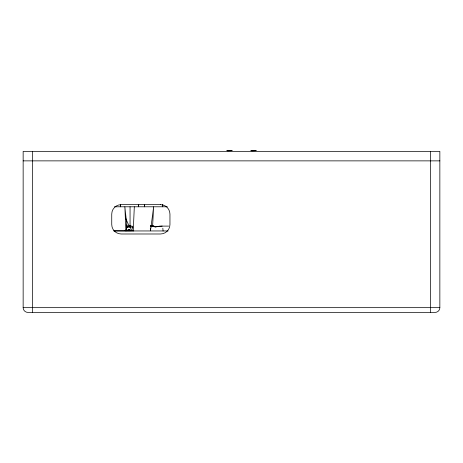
<?xml version="1.0" encoding="UTF-8"?>
<svg xmlns="http://www.w3.org/2000/svg" width="463" height="463" viewBox="0 0 463 463"><rect width="100%" height="100%" fill="white"/><g stroke="black" fill="none" stroke-linecap="round" stroke-linejoin="round"><path stroke-width="0.69" d="M134.316 206.787L133.251 230.84L132.186 226.106L126.978 226.106L126.538 224.769M162.733 204.623L162.629 206.787L162.762 204.623M162.206 226.106L155.093 226.939L152.605 226.106L153.635 206.787L150.498 230.84L150.307 228.01M124.645 230.314L125.913 230.84L124.848 206.787L126.978 226.106L126.266 230.84L126.185 229.422M129.669 227.061L129.912 225.666M125.913 230.84L126.978 226.106M155.093 226.939L159.77 226.106L168.648 226.106M130.468 225.765L127.441 226.563L130.051 226.633M126.44 230.29L130.219 229.816L128.147 229.671M227.402 150.834L232.2 150.666L226.615 150.666M251.461 150.834L256.253 150.666L250.674 150.666M129.912 226.714L127.267 226.725L126.758 226.031M126.694 230.713L133.275 230.707M23.15 160.869L439.85 160.869M114.43 206.787L167.346 206.787M150.869 226.216L150.869 225.741L153.033 225.741M150.498 226.106L152.605 226.106M150.886 226.216L154.486 226.216M126.746 227.061L132.962 227.061M126.7 227.061L127.91 227.061M113.823 230.84L131.614 230.858M132.389 230.858L133.784 230.858M113.927 230.95L168.121 230.95M23.15 307.663L439.85 307.663L439.85 151.401L23.15 151.401L23.15 307.663A4.734 4.734 0 0 0 27.884 312.398L435.116 312.398A4.734 4.734 0 0 0 439.85 307.663M151.083 225.724L152.263 226.106M130.144 227.061L131.851 230.707M125.699 218.38L129.108 226.106M150.869 225.741L151.343 226.928M162.826 228.224L163.092 231.054M430.382 151.401L430.382 312.398M130.057 206.787L130.057 226.106M32.618 151.401L32.618 312.398M138.68 204.623L138.576 206.787L138.709 204.623M153.207 225.822L151.818 225.84L153.212 225.875M160.487 204.652L121.208 204.652A9.468 9.468 0 0 0 111.739 214.12L111.739 224.52A9.468 9.468 0 0 0 121.208 233.989L160.487 233.989A9.468 9.468 0 0 0 169.956 224.52L169.956 214.12A9.468 9.468 0 0 0 160.487 204.652M144.641 206.787L144.508 204.623L144.641 206.787M120.588 206.787L120.455 204.623L120.588 206.787"/></g></svg>
